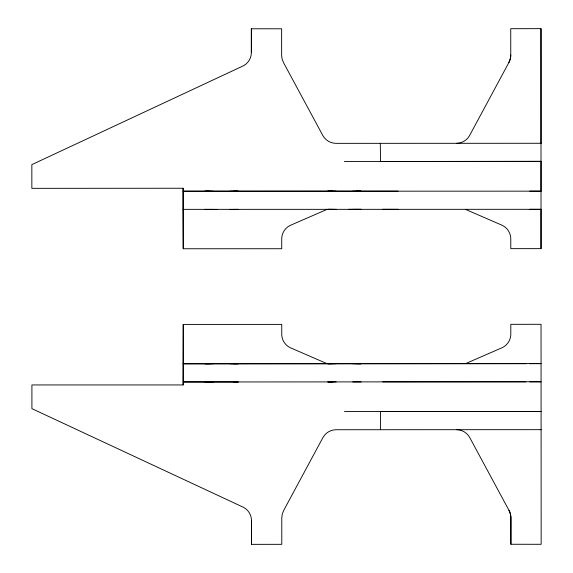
<?xml version="1.0" encoding="UTF-8"?>
<svg xmlns="http://www.w3.org/2000/svg" width="573" height="573" viewBox="0 0 573 573"><rect width="100%" height="100%" fill="white"/><g stroke="black" fill="none" stroke-linecap="round" stroke-linejoin="round"><path stroke-width="0.86" d="M540.597 429.664L541.113 429.664L335.957 429.729A15.134 15.134 0 0 0 322.971 437.493L283.692 510.443L282.231 514.117L281.78 518.042L281.794 544.329L251.526 544.35L251.511 520.642A15.134 15.134 0 0 0 243.94 507.535L31.916 408.656L31.909 384.941L183.167 384.941L183.167 381.919L238.232 381.947L233.354 381.933M183.167 384.941L183.245 324.425L281.744 324.39L281.751 334.983A15.134 15.134 0 0 0 290.06 347.632L327.119 363.697M327.076 209.389L290.024 225.483A15.134 15.134 0 0 0 281.723 238.132L281.723 248.725L183.231 248.761L183.109 188.245L31.852 188.345L31.844 164.63L243.804 65.609A15.134 15.134 0 0 0 251.361 52.501L251.361 28.786L281.63 28.793L281.63 55.08L282.088 58.998L283.549 62.672L322.871 135.6A15.134 15.134 0 0 0 335.864 143.35L541.019 143.279L540.991 28.65L510.729 28.7L510.765 56.756L509.648 61.118L469.588 135.543A15.134 15.134 0 0 1 456.595 143.307M465.477 363.654L502.5 347.56A15.134 15.134 0 0 0 510.801 334.911L510.801 324.311L541.041 324.304L541.156 544.293L510.894 544.264L510.915 516.209L509.791 511.847L469.681 437.45A15.134 15.134 0 0 0 456.688 429.693M510.894 544.264L510.915 517.971L510.457 514.045L509.003 510.378M465.434 209.346L502.464 225.411A15.134 15.134 0 0 1 510.772 238.053L510.787 248.653L541.027 248.639L541.027 209.317L183.095 209.36L183.109 188.245M529.767 191.153L541.027 191.16L541.027 161.285L380.307 161.493M525.907 381.804L183.152 381.983L183.245 324.425M510.765 54.994L510.314 58.919L508.86 62.586M361.112 381.905L352.789 381.926M541.027 209.317L529.774 209.31M380.307 143.336L380.501 161.493M209.754 191.196L204.883 191.21L213.206 191.196M229.852 191.224L238.175 191.203L233.297 191.189M332.641 191.153L327.763 191.167L336.086 191.153M352.732 191.174L361.054 191.16L356.177 191.146M213.206 209.389L204.883 209.403L217.224 209.417M229.859 209.417L238.175 209.396L233.297 209.381M332.641 209.324L327.77 209.338L336.093 209.317M352.739 209.346L361.062 209.331L348.721 209.317M209.804 363.748L204.933 363.762L213.256 363.748M229.895 363.769L238.225 363.755L233.347 363.74M332.691 363.733L327.813 363.748L336.136 363.733M352.782 363.755L361.105 363.74L356.234 363.726M209.818 381.947L204.941 381.962L213.263 381.94M332.698 381.905L327.82 381.919L336.143 381.933M540.504 143.279L541.019 143.279M344.402 161.507L541.027 161.436M398.034 191.16L183.095 191.196L541.027 191.16M398.042 209.317L382.836 209.281M183.159 363.755L541.077 363.626L529.817 363.64M183.145 363.826L525.899 363.647M382.707 381.84L541.084 381.783L529.824 381.804M344.48 411.572L541.105 411.507L380.386 411.557M380.393 429.714L380.572 411.557M183.095 209.36L183.231 248.761M251.511 520.642L251.526 544.35M540.991 28.65L541.027 248.639M251.361 28.786L251.361 52.501"/></g></svg>
